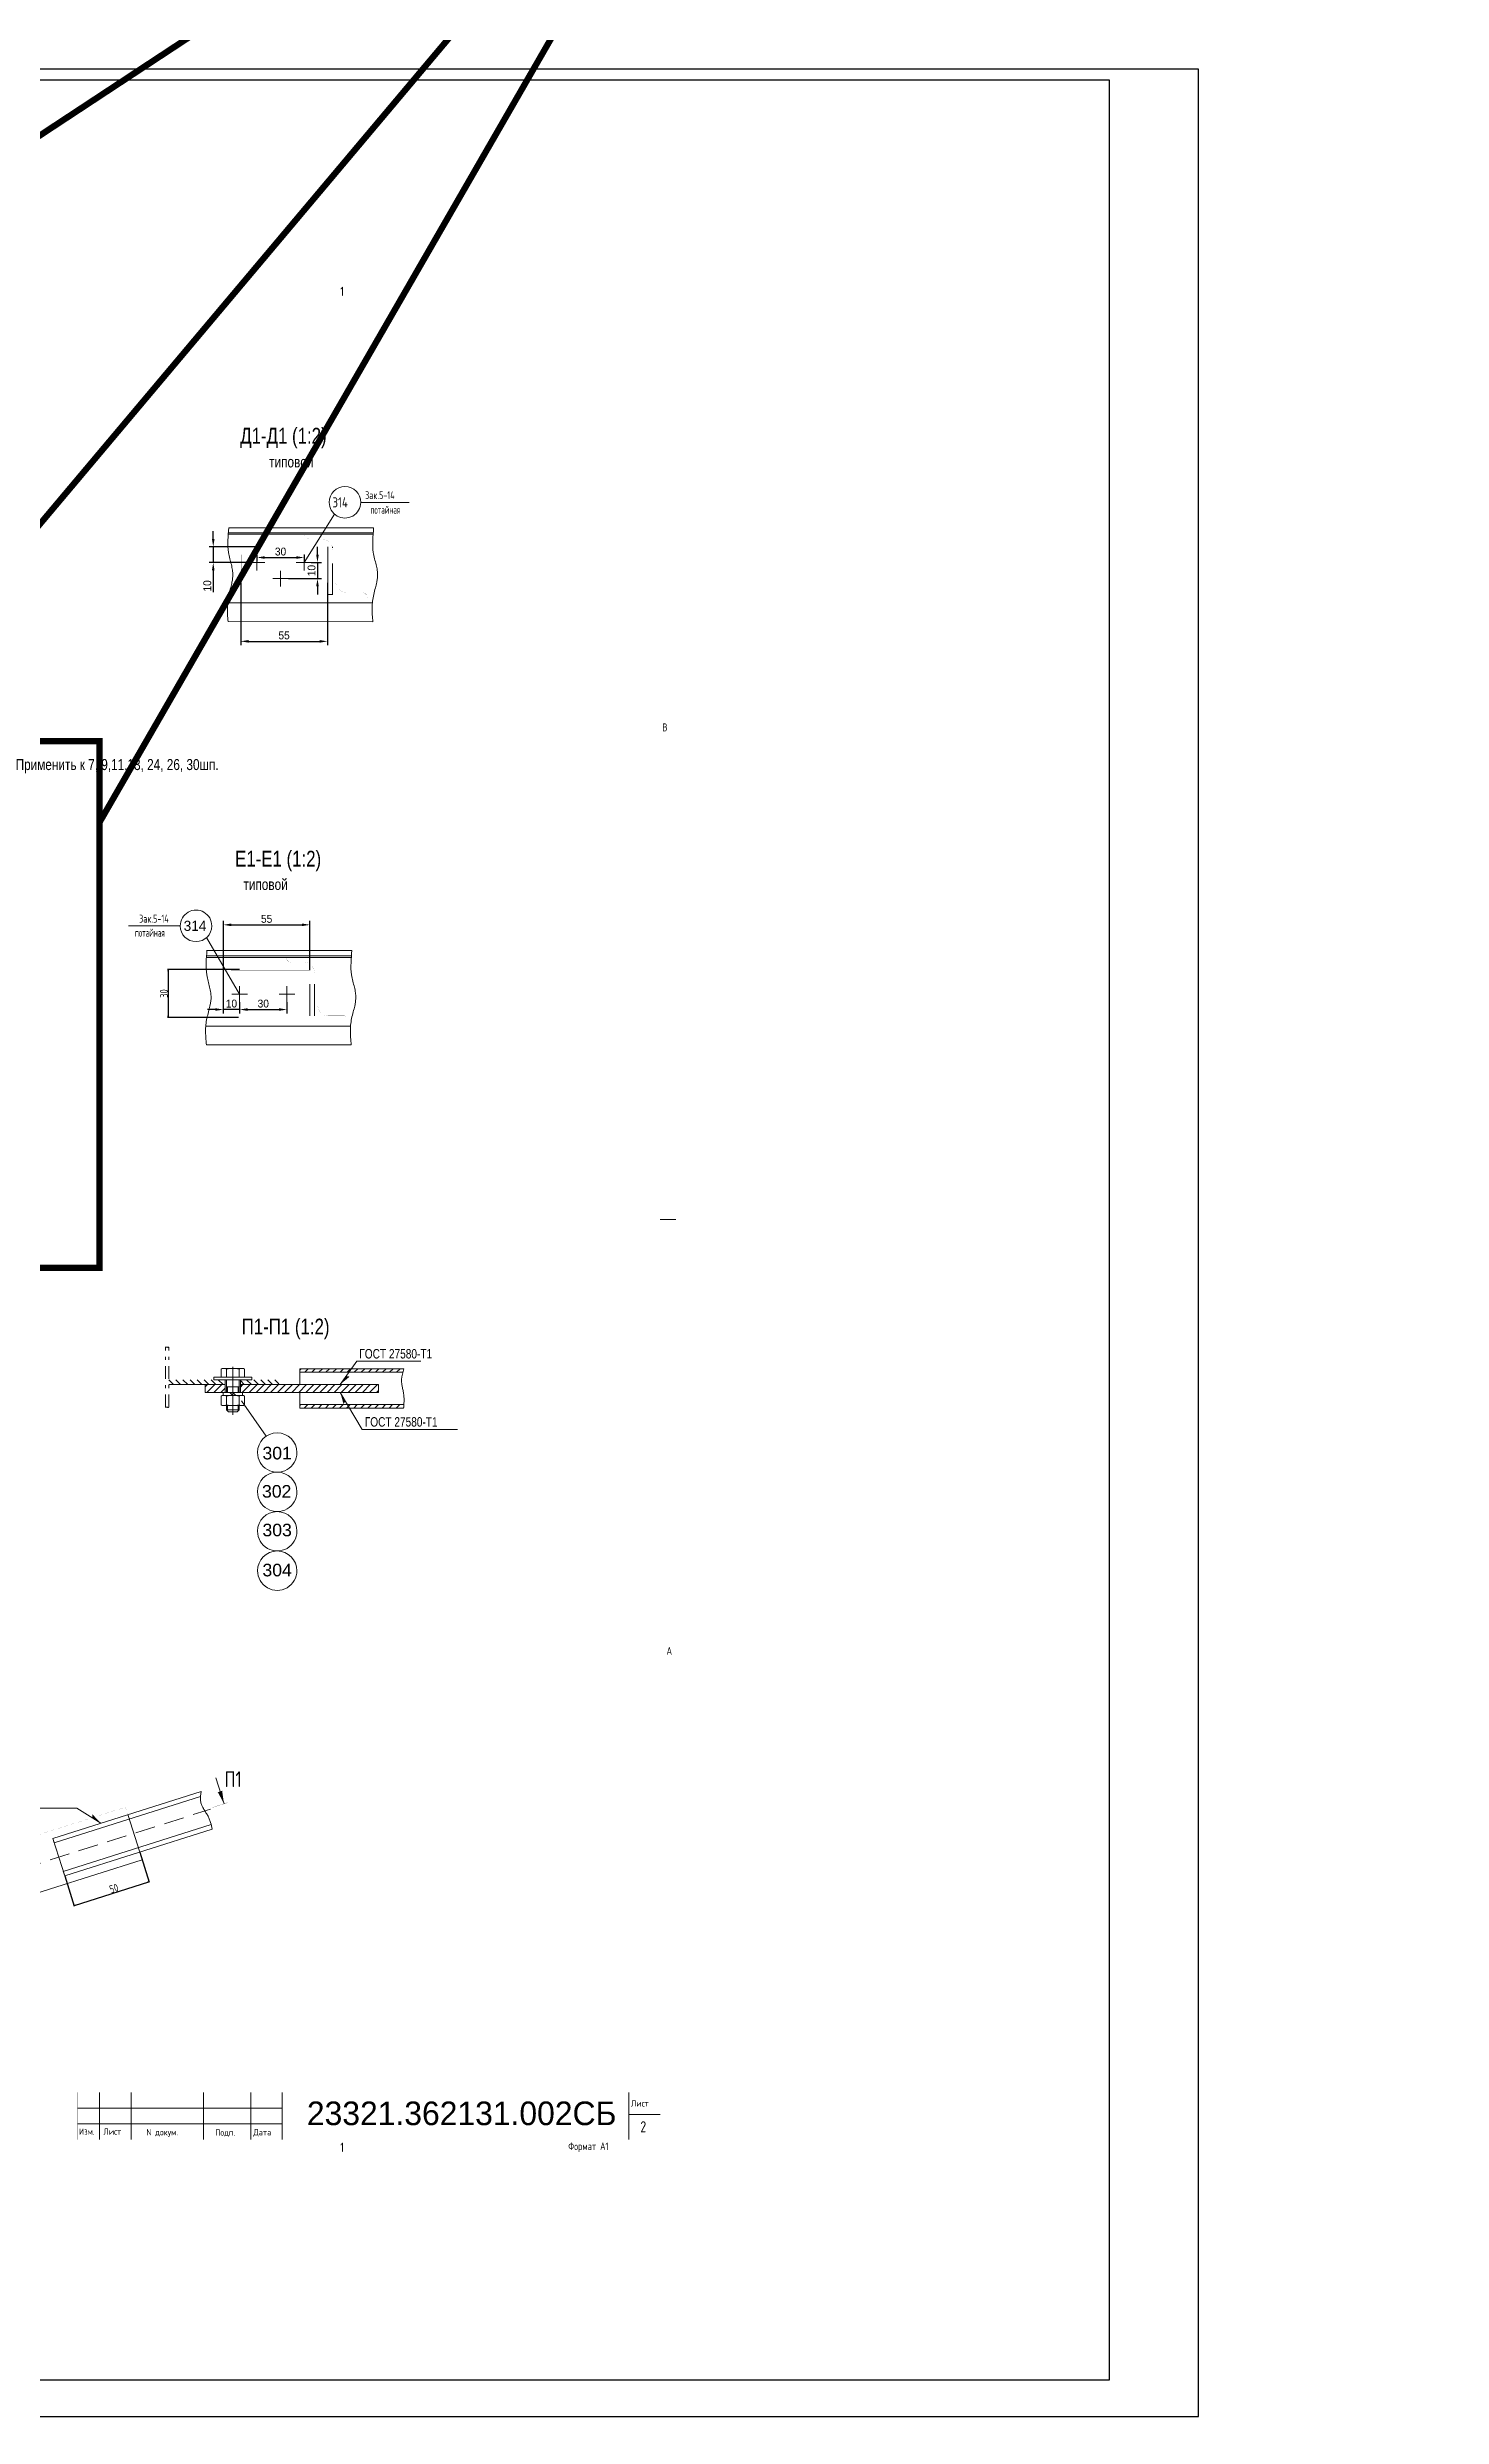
# Model space of a CAD drawing. Header units: millimetres. Extents: x 42007 to 66896, y -556 to 10827.
# Drawn here: x 62469 to 66896, y -556 to 6963 of the extents above; entities that cross this region are included whole.
import ezdxf
from ezdxf.enums import TextEntityAlignment as Align

# ---------------------------------------------------------------- set-up
doc = ezdxf.new("R2010")
doc.units = ezdxf.units.MM
for name, pattern in [('K5LT32769', [0]), ('K5LT32775', [0]), ('K5LT32781', [90, 40, -20, 10, -20]), ('K5LT32782', [150, 100, -50]), ('K5LT32784', [95.25, 63.5, -31.75]), ('K5LT32786', [25.318241, 20.818241, -1.5, 1.5, -1.5]), ('K5LT32789', [0]), ('K5LT32790', [520, 450, -30, 10, -30]), ('K5LT_BASIC', [0]), ('K5LT_THIN', [0])]:
    doc.linetypes.add(name, pattern=pattern)
doc.layers.get('Defpoints').update_dxf_attribs({"color": 250})
doc.layers.add('pen_7', color=1, linetype='Continuous')
doc.layers.add('основные', color=250, linetype='Continuous', lineweight=20)
doc.styles.add('KDIMTEXTSTYLE', font='GOST_AU.SHX', dxfattribs={"width": 0.96, "oblique": 15, "height": 5})
doc.styles.add('KTEXTSTYLE', font='GOST_AU.SHX', dxfattribs={"width": 0.96, "height": 5})
doc.styles.add('style5', font='arial.ttf', dxfattribs={"height": 3})
doc.dimstyles.new('ISO-10', dxfattribs={"dimscale": 10, "dimtxt": 2.5, "dimasz": 2.5, "dimexe": 1.25, "dimexo": 0, "dimtad": 1, "dimdec": 0, "dimtxsty": 'Standard', "dimcen": 2.5, "dimclrd": 7, "dimclre": 7, "dimclrt": 6, "dimadec": 0, "dimazin": 0, "dimtfac": 1, "dimtdec": 0, "dimtmove": 0, "dimatfit": 3, "dimfxl": 0, "dimarcsym": 0})
doc.dimstyles.new('KDIMSTYLE (1.00)', dxfattribs={"dimtxt": 5, "dimasz": 1, "dimexe": 2, "dimexo": 0, "dimgap": 1, "dimtad": 1, "dimtxsty": 'KDIMTEXTSTYLE', "dimsah": 1, "dimcen": 0, "dimdle": 1, "dimadec": 0, "dimazin": 0, "dimtfac": 0.667, "dimtmove": 0, "dimatfit": 3, "dimfxl": 0, "dimtvp": 1, "dimtolj": 1, "dimtzin": 0, "dimarcsym": 0})

# ---------------------------------------------------------------- blocks, each defined once
blk = doc.blocks.new('*D433')
at = {"color": 7, "lineweight": -2, "transparency": 16777216}
for p, q in [((63027.8, 3933.4), (63027.8, 3897)), ((63079.9, 3933.4), (63079.9, 3897)), ((63002.8, 3909.5), (62977.8, 3909.5)), ((63079.9, 3909.5), (63027.8, 3909.5)), ((63104.9, 3909.5), (63129.9, 3909.5))]:
    blk.add_line(p, q, dxfattribs=at)
at = {"color": 7, "transparency": 16777216}
for points in [[(63002.8, 3913.7), (63002.8, 3905.4), (63027.8, 3909.5)], [(63104.9, 3913.7), (63104.9, 3905.4), (63079.9, 3909.5)]]:
    blk.add_solid(points, dxfattribs=at)
at = {"layer": 'Defpoints', "color": 0, "transparency": 16777216}
for p in [(63027.8, 3933.4), (63079.9, 3933.4), (63027.8, 3909.5)]:
    blk.add_point(p, dxfattribs=at)
at = {"color": 6, "transparency": 16777216, "insert": (63053.9, 3928.3), "char_height": 25, "attachment_point": 5}
blk.add_mtext('\\H25.0;\\W0.965;\\Q0;\\H25.0;\\W0.965;\\Q0;\\Q0;10', dxfattribs=at)
blk = doc.blocks.new('*D434')
at = {"color": 7, "lineweight": -2, "transparency": 16777216}
for p, q in [((63079.9, 3926.8), (63079.9, 3897)), ((63229.9, 3933.4), (63229.9, 3897)), ((63104.9, 3909.5), (63204.9, 3909.5))]:
    blk.add_line(p, q, dxfattribs=at)
at = {"color": 7, "transparency": 16777216}
for points in [[(63104.9, 3913.7), (63104.9, 3905.4), (63079.9, 3909.5)], [(63204.9, 3913.7), (63204.9, 3905.4), (63229.9, 3909.5)]]:
    blk.add_solid(points, dxfattribs=at)
at = {"layer": 'Defpoints', "color": 0, "transparency": 16777216}
for p in [(63079.9, 3926.8), (63229.9, 3933.4), (63229.9, 3909.5)]:
    blk.add_point(p, dxfattribs=at)
at = {"color": 6, "transparency": 16777216, "insert": (63154.9, 3928.3), "char_height": 25, "attachment_point": 5}
blk.add_mtext('\\H25.0;\\W0.965;\\Q0;\\H25.0;\\W0.965;\\Q0;\\Q0;30', dxfattribs=at)
blk = doc.blocks.new('KDIMARROW_01')
blk.add_hatch(color=0).paths.add_polyline_path([(0, 0), (-5, 0.7), (-4.5, 0), (-5, -0.7)])
at = {"color": 0, "linetype": 'K5LT_THIN', "lineweight": 13}
for p, q in [((-4.5, 0), (-5, 0.7)), ((-5, 0.7), (0, 0)), ((0, 0), (-5, -0.7)), ((-5, -0.7), (-4.5, 0)), ((0, 0), (-1, 0))]:
    blk.add_line(p, q, dxfattribs=at)
blk = doc.blocks.new('*D442')
at = {"color": 0, "lineweight": -2, "transparency": 16777216}
for p, q in [((62762.8, 1235), (62793.1, 1139.4)), ((62524.5, 1159.5), (62554.8, 1063.9)), ((62555.1, 1066.1), (62791.5, 1141))]:
    blk.add_line(p, q, dxfattribs=at)
at = {"layer": 'Defpoints', "color": 0, "transparency": 16777216}
for p in [(62762.8, 1235), (62524.5, 1159.5), (62792.5, 1141.3)]:
    blk.add_point(p, dxfattribs=at)
at = {"color": 0, "lineweight": -2, "transparency": 16777216}
for p, rotation in [((62792.5, 1141.3), 17.57729643305069), ((62554.2, 1065.8), 197.5772964330507)]:
    blk.add_blockref('KDIMARROW_01', p, dxfattribs=dict(at, rotation=rotation))
at = {"color": 7, "transparency": 16777216, "insert": (62680.7, 1120.1), "char_height": 5, "attachment_point": 5, "rotation": 17.5773, "style": 'KDIMTEXTSTYLE'}
blk.add_mtext('\\A1;\\H25.0;\\W0.965;\\Q0;\\H25.0;\\W0.965;\\Q0;\\Q0;50', dxfattribs=at)
blk = doc.blocks.new('*D445')
at = {"color": 7, "lineweight": -2, "transparency": 16777216}
for p, q in [((62996.1, 5403.3), (62996.1, 5428.3)), ((63129, 5378.3), (62983.6, 5378.3)), ((62996.1, 5378.3), (62996.1, 5328.3)), ((63109.7, 5328.3), (62983.6, 5328.3)), ((62996.1, 5303.3), (62996.1, 5233.9))]:
    blk.add_line(p, q, dxfattribs=at)
at = {"color": 7, "transparency": 16777216}
for points in [[(62991.9, 5403.3), (63000.2, 5403.3), (62996.1, 5378.3)], [(62991.9, 5303.3), (63000.2, 5303.3), (62996.1, 5328.3)]]:
    blk.add_solid(points, dxfattribs=at)
at = {"layer": 'Defpoints', "color": 0, "transparency": 16777216}
for p in [(63129, 5378.3), (62996.1, 5328.3), (63109.7, 5328.3)]:
    blk.add_point(p, dxfattribs=at)
at = {"color": 6, "transparency": 16777216, "insert": (62977.3, 5254.2), "char_height": 25, "attachment_point": 5, "rotation": 90}
blk.add_mtext('\\H25.0;\\W0.965;\\Q0;\\H25.0;\\W0.965;\\Q0;\\Q0;10', dxfattribs=at)
blk = doc.blocks.new('*D446')
at = {"color": 7, "lineweight": -2, "transparency": 16777216}
for p, q in [((63134.7, 5353.3), (63134.7, 5331.8)), ((63159.7, 5344.3), (63259.7, 5344.3)), ((63284.7, 5353.3), (63284.7, 5331.8))]:
    blk.add_line(p, q, dxfattribs=at)
at = {"color": 7, "transparency": 16777216}
for points in [[(63159.7, 5348.4), (63159.7, 5340.1), (63134.7, 5344.3)], [(63259.7, 5348.4), (63259.7, 5340.1), (63284.7, 5344.3)]]:
    blk.add_solid(points, dxfattribs=at)
at = {"layer": 'Defpoints', "color": 0, "transparency": 16777216}
for p in [(63134.7, 5353.3), (63284.7, 5353.3), (63284.7, 5344.3)]:
    blk.add_point(p, dxfattribs=at)
at = {"color": 6, "transparency": 16777216, "insert": (63209.7, 5363), "char_height": 25, "attachment_point": 5}
blk.add_mtext('\\H25.0;\\W0.965;\\Q0;\\H25.0;\\W0.965;\\Q0;\\Q0;30', dxfattribs=at)
blk = doc.blocks.new('*D447')
at = {"color": 7, "lineweight": -2, "transparency": 16777216}
for p, q in [((63327, 5353.3), (63327, 5378.3)), ((63234.7, 5277.4), (63339.5, 5277.4)), ((63306.5, 5328.3), (63339.5, 5328.3)), ((63327, 5328.3), (63327, 5277.4)), ((63327, 5252.4), (63327, 5227.4))]:
    blk.add_line(p, q, dxfattribs=at)
at = {"color": 7, "transparency": 16777216}
for points in [[(63322.8, 5353.3), (63331.1, 5353.3), (63327, 5328.3)], [(63322.8, 5252.4), (63331.1, 5252.4), (63327, 5277.4)]]:
    blk.add_solid(points, dxfattribs=at)
at = {"layer": 'Defpoints', "color": 0, "transparency": 16777216}
for p in [(63234.7, 5277.4), (63306.5, 5328.3), (63327, 5277.4)]:
    blk.add_point(p, dxfattribs=at)
at = {"color": 6, "transparency": 16777216, "insert": (63308.2, 5302.8), "char_height": 25, "attachment_point": 5, "rotation": 90}
blk.add_mtext('\\H25.0;\\W0.965;\\Q0;\\H25.0;\\W0.965;\\Q0;\\Q0;10', dxfattribs=at)
blk = doc.blocks.new('*D450')
at = {"color": 7, "lineweight": -2, "transparency": 16777216}
for p, q in [((63083.2, 5263.8), (63083.2, 5065.7)), ((63358.6, 5263.8), (63358.6, 5065.7)), ((63108.2, 5078.2), (63333.6, 5078.2))]:
    blk.add_line(p, q, dxfattribs=at)
at = {"color": 7, "transparency": 16777216}
for points in [[(63108.2, 5082.4), (63108.2, 5074), (63083.2, 5078.2)], [(63333.6, 5082.4), (63333.6, 5074), (63358.6, 5078.2)]]:
    blk.add_solid(points, dxfattribs=at)
at = {"layer": 'Defpoints', "color": 0, "transparency": 16777216}
for p in [(63083.2, 5263.8), (63358.6, 5263.8), (63358.6, 5078.2)]:
    blk.add_point(p, dxfattribs=at)
at = {"color": 6, "transparency": 16777216, "insert": (63220.9, 5097), "char_height": 25, "attachment_point": 5}
blk.add_mtext('\\H25.0;\\W0.965;\\Q0;\\Q0;55\\H25.0;\\W0.965;\\Q0;', dxfattribs=at)
blk = doc.blocks.new('*D451')
at = {"color": 7, "lineweight": -2, "transparency": 16777216}
for p, q in [((63028.3, 3934.5), (63028.3, 4190.9)), ((63053.3, 4178.4), (63277.8, 4178.4)), ((63302.8, 4034.2), (63302.8, 4190.9))]:
    blk.add_line(p, q, dxfattribs=at)
at = {"color": 7, "transparency": 16777216}
for points in [[(63053.3, 4182.6), (63053.3, 4174.3), (63028.3, 4178.4)], [(63277.8, 4182.6), (63277.8, 4174.3), (63302.8, 4178.4)]]:
    blk.add_solid(points, dxfattribs=at)
at = {"layer": 'Defpoints', "color": 0, "transparency": 16777216}
for p in [(63302.8, 4178.4), (63302.8, 4034.2), (63028.3, 3934.5)]:
    blk.add_point(p, dxfattribs=at)
at = {"color": 6, "transparency": 16777216, "insert": (63165.5, 4197.2), "char_height": 25, "attachment_point": 5}
blk.add_mtext('\\H25.0;\\W0.965;\\Q0;\\Q0;55\\H25.0;\\W0.965;\\Q0;', dxfattribs=at)
blk = doc.blocks.new('*D452')
at = {"color": 0, "lineweight": -2, "transparency": 16777216}
for p, q in [((63079.5, 4036.4), (62850.9, 4036.4)), ((62852.9, 4035.4), (62852.9, 3885.1)), ((63076.3, 3884.1), (62850.9, 3884.1))]:
    blk.add_line(p, q, dxfattribs=at)
at = {"layer": 'Defpoints', "color": 0, "transparency": 16777216}
for p in [(63079.5, 4036.4), (62852.9, 3884.1), (63076.3, 3884.1)]:
    blk.add_point(p, dxfattribs=at)
at = {"color": 0, "lineweight": -2, "transparency": 16777216}
for p, rotation in [((62852.9, 4036.4), 90), ((62852.9, 3884.1), 270)]:
    blk.add_blockref('KDIMARROW_01', p, dxfattribs=dict(at, rotation=rotation))
at = {"color": 7, "transparency": 16777216, "insert": (62839.4, 3960.3), "char_height": 5, "attachment_point": 5, "rotation": 90, "style": 'KDIMTEXTSTYLE'}
blk.add_mtext('\\A1;\\H25.0;\\W0.965;\\Q0;\\Q0;30\\H25.0;\\W0.965;\\Q0;', dxfattribs=at)

msp = doc.modelspace()

# ---------------------------------------------------------------- hatches: boundary and pattern name
h = msp.add_hatch()
h.set_pattern_fill('', angle=90, style=0, pattern_type=0)
h.set_pattern_definition([(135, (51867.173, 3642.038), (-11.22532, -11.22532), [])])
h.paths.add_polyline_path([(63082.256, 2719.521), (63204.759, 2719.521), (63204.759, 2734.521), (63095.656, 2734.521), (63082.256, 2734.521)])
h.paths.add_polyline_path([(63034.256, 2719.521), (63034.256, 2734.521), (63020.856, 2734.521), (62854.935, 2734.521), (62854.935, 2719.521), (62970.772, 2719.521), (63007.04, 2719.521)])
h = msp.add_hatch()
h.set_pattern_fill('', angle=180, style=0, pattern_type=0)
h.set_pattern_definition([(225, (51867.173, 3642.038), (11.22532, -11.22532), [])])
h.paths.add_polyline_path([(63034.256, 2694.521), (63034.256, 2719.521), (63007.04, 2719.521), (62970.772, 2719.521), (62970.772, 2694.521), (63028.056, 2694.521)])
h.paths.add_polyline_path([(63270.763, 2719.521), (63204.759, 2719.521), (63082.256, 2719.521), (63082.256, 2694.521), (63088.456, 2694.521), (63270.763, 2694.521), (63520.754, 2694.521), (63520.754, 2719.521)])
h = msp.add_hatch()
h.set_pattern_fill('', style=0, pattern_type=0)
h.set_pattern_definition([(45, (51867.173, 3642.038), (-11.22532, 11.22532), [])])
h.paths.add_polyline_path([(63270.763, 2644.521), (63600.53, 2644.521), (63601.272, 2655.771), (63270.763, 2655.771)])
h.paths.add_polyline_path([(63270.763, 2769.521), (63270.763, 2758.271), (63597.862, 2758.271), (63601.021, 2769.521)])
for points in [[(63417.966, 2746.387), (63429.153, 2744.441), (63399.31, 2719.846)], [(63415.997, 2666.7), (63409.678, 2657.266), (63399.31, 2694.521)], [(63010.584, 1425.529), (63024.357, 1429.893), (63030.133, 1388.99)], [(62611.386, 1343.861), (62612.64, 1355.146), (62639.026, 1326.875)]]:
    msp.add_hatch(color=7).paths.add_polyline_path(points)

# ---------------------------------------------------------------- linework, layer by layer
at = {"color": 7, "linetype": 'K5LT32769', "lineweight": 18}
for p, q in [((63618.239, 5519.277), (63464.157, 5519.277)), ((63043.491, 5418.134), (63113.768, 5418.134)), ((63043.861, 5423.063), (63115.85, 5423.063)), ((63045.144, 5438.062), (63115.85, 5438.062)), ((63113.768, 5423.134), (63503.438, 5423.134)), ((63113.768, 5418.134), (63503.062, 5418.134)), ((63115.85, 5438.062), (63477.217, 5438.062)), ((63115.85, 5423.063), (63477.217, 5423.063)), ((63380.802, 5482.029), (63284.742, 5328.316)), ((63477.217, 5438.062), (63504.715, 5438.062)), ((63477.217, 5423.063), (63503.433, 5423.063)), ((63124.742, 5378.316), (63109.742, 5378.316)), ((63134.742, 5353.316), (63134.742, 5303.316)), ((63284.742, 5353.316), (63284.742, 5303.316)), ((63359.742, 5227.374), (63359.742, 5378.135)), ((63159.742, 5328.316), (63109.742, 5328.316)), ((63234.742, 5277.374), (63184.742, 5277.374)), ((63209.742, 5302.374), (63209.742, 5252.374)), ((63309.742, 5328.316), (63259.742, 5328.316)), ((63501.116, 5200.655), (63041.548, 5200.684)), ((63359.742, 5227.374), (63374.742, 5227.374)), ((63502.61, 5140.654), (63043.086, 5140.684)), ((62727.115, 4175.129), (62891.422, 4175.129)), ((62974.776, 4137.88), (63079.927, 3958.394)), ((62974.316, 4074.57), (63434.214, 4074.57)), ((62974.658, 4079.499), (63434.59, 4079.499)), ((62974.663, 4079.57), (63434.596, 4079.57)), ((63436.14, 4097.07), (62976.083, 4097.07)), ((63434.214, 4074.57), (63281.072, 4074.57)), ((63104.927, 3958.394), (63054.927, 3958.394)), ((63079.927, 3983.394), (63079.927, 3933.394)), ((63254.927, 3958.394), (63204.927, 3958.394)), ((63229.927, 3983.394), (63229.927, 3933.394)), ((63431.89, 3857.07), (62972.295, 3857.07)), ((63434.157, 3797.07), (62974.195, 3797.07)), ((64415.031, 3242.675), (64465.031, 3242.675)), ((63451.551, 2793.327), (63399.31, 2719.846)), ((63451.551, 2793.327), (63655.56, 2793.327)), ((62854.935, 2719.521), (63034.256, 2719.521)), ((62970.772, 2694.54), (62970.772, 2719.521)), ((62998.256, 2742.521), (63118.256, 2742.521)), ((62998.256, 2742.521), (62998.256, 2734.521)), ((62998.256, 2734.521), (63118.256, 2734.521)), ((63007.04, 2719.521), (63034.256, 2719.521)), ((63024.256, 2770.521), (63020.856, 2768.558)), ((63020.856, 2742.521), (63020.856, 2768.558)), ((63024.256, 2770.521), (63092.256, 2770.521)), ((63034.256, 2694.521), (63034.256, 2734.521)), ((63038.256, 2694.521), (63038.256, 2734.521)), ((63078.256, 2712.218), (63038.256, 2712.218)), ((63038.626, 2742.521), (63038.626, 2768.558)), ((63041.504, 2694.521), (63041.504, 2712.218)), ((63058.258, 2775.997), (63058.25, 2623.618)), ((63075.008, 2694.521), (63075.008, 2712.218)), ((63077.886, 2742.521), (63077.886, 2768.558)), ((63078.256, 2694.521), (63078.256, 2734.521)), ((63082.256, 2694.521), (63082.256, 2734.521)), ((63082.256, 2719.521), (63204.759, 2719.521)), ((63082.256, 2719.521), (63520.754, 2719.521)), ((63092.256, 2770.521), (63095.656, 2768.558)), ((63095.656, 2768.558), (63095.656, 2742.521)), ((63118.256, 2742.521), (63118.256, 2734.521)), ((63270.763, 2769.521), (63270.763, 2719.521)), ((63270.763, 2769.521), (63601.021, 2769.521)), ((63270.763, 2758.271), (63597.862, 2758.271)), ((63520.754, 2719.521), (63520.754, 2694.521)), ((62970.772, 2694.521), (63520.754, 2694.521)), ((63024.256, 2684.521), (63020.856, 2682.558)), ((63020.856, 2654.484), (63020.856, 2682.558)), ((63024.256, 2652.521), (63020.856, 2654.484)), ((63024.256, 2684.521), (63092.256, 2684.521)), ((63092.256, 2652.521), (63024.256, 2652.521)), ((63028.056, 2684.521), (63028.056, 2694.521)), ((63088.456, 2684.521), (63028.056, 2684.521)), ((63038.256, 2638.521), (63038.256, 2652.521)), ((63044.256, 2632.521), (63038.256, 2638.521)), ((63078.256, 2638.521), (63038.256, 2638.521)), ((63038.626, 2682.558), (63038.626, 2654.484)), ((63041.504, 2635.273), (63041.504, 2652.521)), ((63044.256, 2632.521), (63072.256, 2632.521)), ((63048.256, 2694.521), (63058.256, 2684.521)), ((63058.256, 2694.521), (63068.256, 2684.521)), ((63078.256, 2638.521), (63072.256, 2632.521)), ((63075.008, 2635.273), (63075.008, 2652.521)), ((63077.886, 2682.558), (63077.886, 2654.484)), ((63078.256, 2638.521), (63078.256, 2652.521)), ((63086.11, 2667.178), (63164.247, 2555.326)), ((63088.456, 2694.521), (63088.456, 2684.521)), ((63092.256, 2684.521), (63095.656, 2682.558)), ((63092.256, 2652.521), (63095.656, 2654.484)), ((63095.656, 2682.558), (63095.656, 2654.484)), ((63270.763, 2694.521), (63270.763, 2644.521)), ((63270.763, 2655.771), (63601.272, 2655.771)), ((63270.763, 2644.521), (63600.53, 2644.521)), ((63468.901, 2577.074), (63399.31, 2694.521)), ((63468.901, 2577.074), (63771.5, 2577.074)), ((63030.365, 1388.558), (63004.359, 1470.634)), ((62190.909, 1374.491), (62562.467, 1374.491)), ((62486.764, 1278.641), (62957.218, 1427.673)), ((62562.467, 1374.491), (62639.026, 1326.875)), ((62486.764, 1278.641), (62524.511, 1159.477)), ((62486.764, 1278.641), (62491.294, 1264.341)), ((62486.764, 1278.641), (62524.511, 1159.477)), ((62993.028, 1307.895), (62524.511, 1159.477)), ((62993.028, 1307.895), (62524.511, 1159.477)), ((62524.513, 1159.477), (62993.028, 1307.895)), ((62329.471, 1071.488), (62770.378, 1211.132)), ((62770.378, 1211.132), (62762.827, 1234.971)), ((62524.513, 1159.477), (62519.983, 1173.777))]:
    msp.add_line(p, q, dxfattribs=at)
at = {"color": 7, "linetype": 'K5LT32782', "lineweight": 18}
for p, q in [((63043.867, 5423.134), (63113.768, 5423.134)), ((63374.742, 5225.495), (63374.742, 5378.135)), ((63302.794, 3889.57), (63302.794, 4034.571)), ((63317.794, 3889.57), (63317.794, 4034.571))]:
    msp.add_line(p, q, dxfattribs=at)
at = {"color": 7, "linetype": 'K5LT32781', "lineweight": 18}
for p, q in [((62844.935, 2647.35), (62844.935, 2837.905)), ((62854.935, 2647.307), (62854.935, 2837.863))]:
    msp.add_line(p, q, dxfattribs=at)
at = {"color": 7, "linetype": 'K5LT32784', "lineweight": 18}
msp.add_line((62205.48, 1123.954), (62987.589, 1371.765), dxfattribs=at)
at = {"color": 7, "linetype": 'K5LT32789', "lineweight": 18}
for p, q in [((62491.294, 1264.341), (62955.688, 1411.454)), ((62519.983, 1173.777), (62989.475, 1322.504))]:
    msp.add_line(p, q, dxfattribs=at)
at = {"color": 7, "linetype": 'K5LT32790', "lineweight": 18}
msp.add_line((62725.082, 1354.136), (62762.831, 1234.972), dxfattribs=at)
at = {"color": 1, "linetype": 'K5LT32775', "lineweight": 18, "true_color": 0xff0000}
for p, q in [((62635.031, 472.675), (62635.031, 322.675)), ((62735.031, 322.675), (62735.031, 472.675)), ((62965.031, 322.675), (62965.031, 472.675)), ((63115.031, 322.675), (63115.031, 472.675)), ((63215.031, 322.675), (63215.031, 472.675)), ((64315.031, 322.675), (64315.031, 472.675)), ((63215.031, 422.675), (62565.031, 422.675)), ((64415.031, 402.675), (64315.031, 402.675)), ((63215.031, 372.675), (62565.031, 372.675))]:
    msp.add_line(p, q, dxfattribs=at)
at = {"color": 1, "const_width": 20}
for points in [[(59298.165, 4612.126), (64774.641, 8216.816), (62270.112, 5241.637)], [(62634.9, 4503.537), (64774.641, 8216.816), (66885.7, 8116.289)]]:
    msp.add_lwpolyline(points, dxfattribs=at)
at = {"color": 2}
for points in [[(42007.102, -556.488), (66124.1, -556.488), (66124.1, 6894.349), (42007.102, 6894.349)], [(42239.188, -439.554), (65841.366, -439.554), (65841.366, 6859.821), (42239.188, 6859.821)]]:
    msp.add_lwpolyline(points, close=True, dxfattribs=at)
at = {"color": 7, "linetype": 'K5LT32769', "const_width": 0.18}
msp.add_lwpolyline([(56055.031, 272.675), (64465.031, 272.675), (64465.031, 6212.675), (56055.031, 6212.675)], close=True, dxfattribs=at)
at = {"color": 1, "linetype": 'K5LT32775', "true_color": 0xff0000, "const_width": 0.18}
msp.add_lwpolyline([(56255.031, 6162.675), (64415.031, 6162.675), (64415.031, 322.675), (56255.031, 322.675)], close=True, dxfattribs=at)
at = {"color": 7, "linetype": 'K5LT32786', "const_width": 0.18}
for points in [[(63384.742, 5418.134), (63384.742, 5265.634), (63387.216, 5253.197), (63394.261, 5242.653), (63404.806, 5235.608), (63417.242, 5233.134), (63469.742, 5233.134), (63477.242, 5231.124), (63482.733, 5225.634), (63484.742, 5218.134), (63374.742, 5218.134), (63374.742, 5370.634), (63372.269, 5383.071), (63365.223, 5393.615), (63354.679, 5400.66), (63342.242, 5403.134), (63299.742, 5403.134), (63292.242, 5405.143), (63286.752, 5410.634), (63284.742, 5418.134), (63384.742, 5418.134)], [(63327.794, 4074.57), (63327.794, 3922.07), (63330.267, 3909.633), (63337.313, 3899.089), (63347.858, 3892.044), (63360.294, 3889.57), (63412.794, 3889.57), (63420.294, 3887.561), (63425.785, 3882.07), (63427.794, 3874.57), (63317.794, 3874.57), (63317.794, 4027.07), (63315.321, 4039.507), (63308.275, 4050.051), (63297.731, 4057.096), (63285.294, 4059.57), (63242.794, 4059.57), (63235.294, 4061.58), (63229.804, 4067.07), (63227.794, 4074.57), (63327.794, 4074.57)]]:
    msp.add_lwpolyline(points, dxfattribs=at)
at = {"color": 7, "linetype": 'K5LT32769', "const_width": 0.18}
for points in [[(63084.742, 5252.374), (63084.742, 5353.316), (63109.742, 5378.316), (63359.742, 5378.316), (63359.742, 5227.374), (63109.742, 5227.374), (63084.742, 5252.374)], [(63027.794, 3908.611), (63027.794, 4009.553), (63052.794, 4034.553), (63302.794, 4034.553), (63302.794, 3883.611), (63052.794, 3883.611), (63027.794, 3908.611)], [(63034.256, 2719.521), (62854.935, 2719.521), (62854.935, 2734.521), (63204.759, 2734.521), (63204.759, 2719.521), (63082.256, 2719.521)], [(62725.082, 1354.136), (62717.526, 1377.99), (62276.629, 1238.294)], [(62508.203, 1401.888), (62550.108, 1401.888), (62550.108, 1383.993), (62508.203, 1383.993)]]:
    msp.add_lwpolyline(points, dxfattribs=at)
at = {"color": 1, "const_width": 20}
msp.add_lwpolyline([(60437.38, 4761.679), (62634.9, 4761.679), (62634.9, 3089.269), (60437.38, 3089.269)], close=True, dxfattribs=at)
at = {"color": 5, "linetype": 'K5LT_BASIC', "true_color": 0x0000ff, "const_width": 0.6}
msp.add_lwpolyline([(63041.764, 1392.17), (62993.641, 1376.922)], dxfattribs=at)
at = {"color": 1, "linetype": 'K5LT32775', "true_color": 0xff0000, "const_width": 0.18}
msp.add_lwpolyline([(62565.031, 322.675), (62565.031, 472.675), (64415.031, 472.675)], dxfattribs=at)
at = {"color": 7, "linetype": 'K5LT32769', "lineweight": 18}
for centre, radius, start, end in [((63414.157, 5519.278), 50, 0, 179.9999771), ((63414.157, 5519.278), 50, 179.9999771, 0), ((62941.422, 4175.129), 50, 0, 180.0000538), ((62941.422, 4175.129), 50, 180.0000538, 0), ((63029.741, 2749.652), 20.89, 64.8288009, 115.1711991), ((63058.256, 2671.39), 99.131, 78.5788137, 101.4211863), ((63086.771, 2749.652), 20.89, 64.8288009, 115.1711991), ((63029.741, 2663.652), 20.89, 64.8288009, 115.1711991), ((63029.741, 2673.39), 20.89, 244.8288009, 295.1711991), ((63058.256, 2585.39), 99.131, 78.5788137, 101.4211863), ((63058.256, 2751.652), 99.131, 258.5788137, 281.4211863), ((63086.771, 2663.652), 20.89, 64.8288009, 115.1711991), ((63086.771, 2673.39), 20.89, 244.8288009, 295.1711991), ((63199.183, 2503.502), 62.5, 0, 179.9999771), ((63199.183, 2503.502), 62.5, 179.9999771, 0), ((63199.183, 2378.502), 62.5, 0, 179.9999771), ((63199.183, 2378.502), 62.5, 179.9999771, 0), ((63199.183, 2253.502), 62.5, 0, 179.9999771), ((63199.183, 2253.502), 62.5, 179.9999771, 0), ((63199.183, 2128.502), 62.5, 0, 179.9999771), ((63199.183, 2128.502), 62.5, 179.9999771, 0)]:
    msp.add_arc(centre, radius, start, end, dxfattribs=at)
for points, knots in [([(63045.144, 5438.062), (63043.188, 5412.62), (63039.95, 5379.078), (63048.475, 5340.768), (63053.589, 5322.143), (63057.297, 5305.276), (63058.496, 5290.875), (63057.701, 5278.304), (63055.43, 5264.51), (63051.245, 5247.7), (63045.913, 5228.375), (63041.837, 5207.913), (63040.062, 5178.538), (63041.835, 5156.181), (63043.086, 5140.684)], [0, 0, 0, 0, 3.6233207, 4.5635864, 5.471023, 6.32217453, 6.97026638, 7.48159179, 8.07750795, 8.92002892, 9.89913738, 10.8780226, 11.82604791, 14, 14, 14, 14]), ([(63505.166, 5438.062), (63503.043, 5412.714), (63499.55, 5379.124), (63508.049, 5340.623), (63513.227, 5321.799), (63516.913, 5304.903), (63518.066, 5290.606), (63517.256, 5278.093), (63514.936, 5264.083), (63510.629, 5246.948), (63505.167, 5227.169), (63501.22, 5206.435), (63499.676, 5177.251), (63501.425, 5155.241), (63502.657, 5140.072)], [0, 0, 0, 0, 3.60494729, 4.5618851, 5.48365663, 6.32747398, 6.96666654, 7.47530664, 8.07120411, 8.94328041, 9.93569629, 10.93145314, 11.87689081, 14, 14, 14, 14]), ([(62976.133, 4097.656), (62974.165, 4072.061), (62970.892, 4038.324), (62979.456, 3999.809), (62984.584, 3981.125), (62988.292, 3964.23), (62989.485, 3949.811), (62988.685, 3937.215), (62986.408, 3923.384), (62982.209, 3906.518), (62976.853, 3887.109), (62972.76, 3866.51), (62970.925, 3836.343), (62972.834, 3813.238), (62974.195, 3797.07)], [0, 0, 0, 0, 3.60637657, 4.54147563, 5.4417067, 6.28490376, 6.92637836, 7.43343457, 8.02514179, 8.86070359, 9.8331476, 10.80792109, 11.75502338, 14, 14, 14, 14]), ([(63436.154, 4097.221), (63434.029, 4071.843), (63430.524, 4038.219), (63439.026, 3999.685), (63444.207, 3980.858), (63447.897, 3963.959), (63449.054, 3949.663), (63448.245, 3937.158), (63445.929, 3923.166), (63441.629, 3906.058), (63436.182, 3886.329), (63432.255, 3865.732), (63430.674, 3835.825), (63432.703, 3813.066), (63434.157, 3797.07)], [0, 0, 0, 0, 3.58323746, 4.53362523, 5.44887389, 6.28672004, 6.921515, 7.42617002, 8.01688013, 8.88131237, 9.86507149, 10.84944054, 11.77459476, 14, 14, 14, 14]), ([(62843.481, 2837.53), (62844.762, 2837.874), (62846.387, 2838.32), (62848.303, 2838.267), (62849.188, 2838.122), (62850.109, 2837.877), (62851.085, 2837.597), (62851.974, 2837.407), (62852.684, 2837.353), (62853.226, 2837.388), (62853.746, 2837.482), (62854.468, 2837.683), (62855.018, 2837.893), (62855.375, 2838.028)], [0, 0, 0, 0, 4.30536069, 5.27136879, 6.12428053, 7.17574727, 8.32584347, 9.38092881, 10.08293559, 10.60079602, 11.11648047, 11.77615359, 13, 13, 13, 13]), ([(63601.021, 2769.521), (63597.928, 2758.418), (63593.551, 2744.192), (63593.802, 2726.892), (63595.047, 2717.437), (63597.35, 2706.462), (63600.237, 2693.617), (63601.807, 2679.591), (63601.825, 2663.077), (63601.011, 2651.356), (63600.53, 2644.521)], [0, 0, 0, 0, 2.77608566, 3.42917441, 4.09324014, 5.03483777, 6.08822825, 7.21398057, 8.37474113, 10, 10, 10, 10]), ([(62843.481, 2646.974), (62844.762, 2647.318), (62846.387, 2647.764), (62848.303, 2647.711), (62849.188, 2647.566), (62850.109, 2647.321), (62851.085, 2647.041), (62851.974, 2646.851), (62852.684, 2646.797), (62853.226, 2646.832), (62853.746, 2646.926), (62854.468, 2647.127), (62855.018, 2647.337), (62855.375, 2647.472)], [0, 0, 0, 0, 4.30536069, 5.27136879, 6.12428053, 7.17574727, 8.32584347, 9.38092881, 10.08293559, 10.60079602, 11.11648047, 11.77615359, 13, 13, 13, 13]), ([(62957.218, 1427.673), (62956.165, 1417.885), (62954.542, 1405.515), (62956.916, 1391.699), (62958.697, 1385.938), (62961.246, 1379.951), (62965.401, 1372.229), (62971.322, 1362.908), (62978.149, 1352.244), (62983.653, 1341.043), (62988.757, 1326.246), (62991.34, 1315.175), (62993.028, 1307.895)], [0, 0, 0, 0, 2.80575441, 3.41977288, 3.93165216, 4.49869087, 5.24746662, 6.39543921, 7.60425715, 8.80621781, 9.89692167, 12, 12, 12, 12])]:
    msp.add_open_spline(points, degree=3, knots=knots, dxfattribs=at)

# ---------------------------------------------------------------- texts
at = {"color": 7, "attachment_point": 1}
for s, insert, char_height, style in [('\\H3.5;\\W0.965;\\Q15;\\Q0;\\H30.00;{\\c16711935;1}', (63399.261, 6203.796), 3, 'KTEXTSTYLE'), ('\\H3.5;\\W0.965;\\Q15;\\Q0;\\W0.765;\\H50.00;Д1-Д1 (1:2)', (63081.676, 5755.929), 2.4, 'style5'), ('\\H3.5;\\W0.965;\\Q15;\\Q0;\\W0.765;\\H35.00;типовой', (63173.457, 5665.231), 2.4, 'style5'), ('\\H3.5;\\W0.965;\\Q15;\\Q0;\\H32.00;314', (63374.643, 5535.421), 2.5, 'KTEXTSTYLE'), ('\\H3.5;\\W0.965;\\Q15;\\Q0;\\W0.765;\\H25.00;Зак.5-14', (63478.039, 5554.62), 2.5, 'KTEXTSTYLE'), ('\\H3.5;\\W0.965;\\Q15;\\Q0;\\W0.665;\\H25.00;потайная', (63495.299, 5508.278), 2.5, 'KTEXTSTYLE'), ('\\H3.5;\\W0.965;\\Q15;\\Q0;\\H25.00;{\\c16711935;B}', (64421.757, 4817.74), 3, 'KTEXTSTYLE'), ('{\\H14.58x;\\W0.765;Применить к 7, 9,11,13, 24, 26, 30шп.}', (62368.746, 4704.614), 2.4, 'style5'), ('\\H3.5;\\W0.965;\\Q15;\\Q0;\\W0.765;\\H50.00;Е1-Е1 (1:2)', (63065.408, 4413.447), 2.4, 'style5'), ('\\H3.5;\\W0.965;\\Q15;\\Q0;\\W0.765;\\H35.00;типовой', (63091.882, 4324.083), 2.4, 'style5'), ('\\H3.5;\\W0.965;\\Q15;\\Q0;\\W0.665;\\H25.00;потайная', (62747.534, 4165.935), 2.5, 'KTEXTSTYLE'), ('\\H3.5;\\W0.965;\\Q15;\\Q0;\\W0.765;\\H25.00;Зак.5-14', (62760.841, 4210.472), 2.5, 'KTEXTSTYLE'), ('\\H3.5;\\W0.965;\\Q15;\\Q0;\\W0.765;\\H50.00;П1-П1 (1:2)', (63086.439, 2928.353), 2.4, 'style5'), ('\\H3.5;\\W0.965;\\Q15;\\Q0;\\W0.765;\\H30.00;ГОСТ 27580-T1', (63459.787, 2832), 3, 'style5'), ('\\H3.5;\\W0.965;\\Q15;\\Q0;\\W0.765;\\H30.00;ГОСТ 27580-T1', (63477.137, 2615.747), 3, 'style5'), ('\\H3.5;\\W0.965;\\Q15;\\Q0;\\H25.00;{\\c16711935;A}', (64435.039, 1886.898), 3, 'KTEXTSTYLE'), ('\\H3.5;\\W0.965;\\Q15;\\Q0;\\H20.00;{\\c16711935;Лист}', (64322.159, 447.647), 3, 'KTEXTSTYLE'), ('\\H3.5;\\W0.965;\\Q15;\\Q0;\\H35.00;{\\c16711935;2}', (64351.928, 381), 3, 'KTEXTSTYLE'), ('\\H3.5;\\W0.965;\\Q15;\\Q0;\\H20.00;{\\c16711935;Изм.}', (62569.641, 358.014), 3, 'KTEXTSTYLE'), ('\\H3.5;\\W0.965;\\Q15;\\Q0;\\H20.00;{\\c16711935;Лист}', (62647.34, 358.014), 3, 'KTEXTSTYLE'), ('\\H3.5;\\W0.965;\\Q15;\\Q0;\\H20.00;{\\c16711935;N докум.}', (62783.727, 356.13), 3, 'KTEXTSTYLE'), ('\\H3.5;\\W0.965;\\Q15;\\Q0;\\H20.00;{\\c16711935;Подп.}', (63002.18, 355.222), 3, 'KTEXTSTYLE'), ('\\H3.5;\\W0.965;\\Q15;\\Q0;\\H20.00;{\\c16711935;Дата}', (63123.688, 356.13), 3, 'KTEXTSTYLE'), ('\\H3.5;\\W0.965;\\Q15;\\Q0;\\H30.00;{\\c16711935;1}', (63399.261, 313.251), 3, 'KTEXTSTYLE'), ('\\H3.5;\\W0.965;\\Q15;\\Q0;\\H24.00;{\\c16711935;Формат А1}', (64122.899, 313.599), 3, 'KTEXTSTYLE')]:
    msp.add_mtext(s, dxfattribs=dict(at, insert=insert, char_height=char_height, style=style))
at = {"color": 7, "insert": (63032.228, 1491.688), "char_height": 2.5, "attachment_point": 1, "rotation": 359.9998297, "style": 'KTEXTSTYLE'}
msp.add_mtext('\\H3.5;\\W0.965;\\Q15;\\Q0;\\H50.00;П1', dxfattribs=at)
at = {"layer": 'pen_7', "color": 2, "linetype": 'Continuous', "style": 'style5'}
for s, p in [('301', (63198.95, 2501.634)), ('302', (63197.469, 2380.357)), ('303', (63198.925, 2257.607)), ('304', (63198.95, 2130.475))]:
    msp.add_text(s, height=40, dxfattribs=at).set_placement(p, align=Align.MIDDLE_CENTER)
at = {"layer": 'pen_7', "color": 2, "linetype": 'Continuous', "insert": (62902.195, 4191.272), "char_height": 40, "attachment_point": 1, "style": 'style5'}
msp.add_mtext('\\H3.5;\\W0.965;\\Q15;\\Q0;\\H32.00;314', dxfattribs=at)
at = {"layer": 'основные', "color": 0, "style": 'style5', "width": 0.965}
for s, p in [('23321.362131.002', (63293.322, 368.623)), ('СБ', (64136.743, 368.623))]:
    msp.add_text(s, height=75, dxfattribs=at).set_placement(p)

# ---------------------------------------------------------------- dimensions: what is measured, and where the dimension line sits
at = {"color": 0}
for base, p1, p2, picture, middle in [((62996.062, 5328.316), (63129.007, 5378.316), (63109.742, 5328.316), '*D445', (62996.062, 5254.222)), ((63326.978, 5277.374), (63306.525, 5328.316), (63234.742, 5277.374), '*D447', (63326.978, 5302.845))]:
    dim = msp.add_linear_dim(base=base, p1=p1, p2=p2, angle=90, text='\\H25.0;\\W0.965;\\Q0;\\H25.0;\\W0.965;\\Q0;\\Q0;10', dimstyle='ISO-10', override={"dimfxl": 1.25}, dxfattribs=at)
    dim.commit()
    dim.dimension.update_dxf_attribs({"geometry": picture, "text_midpoint": middle, "dimtype": 160})
for base, p1, p2, text, picture, middle in [((63284.742, 5344.281), (63134.742, 5353.316), (63284.742, 5353.316), '\\H25.0;\\W0.965;\\Q0;\\H25.0;\\W0.965;\\Q0;\\Q0;30', '*D446', (63209.742, 5344.281)), ((63358.578, 5078.213), (63083.185, 5263.752), (63358.578, 5263.752), '\\H25.0;\\W0.965;\\Q0;\\Q0;55\\H25.0;\\W0.965;\\Q0;', '*D450', (63220.882, 5078.213)), ((63302.787, 4178.434), (63028.269, 3934.532), (63302.787, 4034.233), '\\H25.0;\\W0.965;\\Q0;\\Q0;55\\H25.0;\\W0.965;\\Q0;', '*D451', (63165.528, 4178.434)), ((63027.794, 3909.539), (63079.927, 3933.394), (63027.794, 3933.394), '\\H25.0;\\W0.965;\\Q0;\\H25.0;\\W0.965;\\Q0;\\Q0;10', '*D433', (63053.861, 3909.539)), ((63229.927, 3909.539), (63079.927, 3926.82), (63229.927, 3933.394), '\\H25.0;\\W0.965;\\Q0;\\H25.0;\\W0.965;\\Q0;\\Q0;30', '*D434', (63154.927, 3909.539))]:
    dim = msp.add_linear_dim(base=base, p1=p1, p2=p2, text=text, dimstyle='ISO-10', override={"dimfxl": 1.25}, dxfattribs=at)
    dim.commit()
    dim.dimension.update_dxf_attribs({"geometry": picture, "text_midpoint": middle, "dimtype": 160})
at = {"color": 7}
for base, p1, p2, angle, text, picture, middle, dimtype in [((62852.87, 3884.091), (63079.46, 4036.45), (63076.348, 3884.091), 90, '\\H25.0;\\W0.965;\\Q0;\\Q0;30\\H25.0;\\W0.965;\\Q0;', '*D452', (62852.87, 3960.27), 160), ((62792.492, 1141.328), (62524.513, 1159.477), (62762.827, 1234.971), 17.5772964, '\\H25.0;\\W0.965;\\Q0;\\H25.0;\\W0.965;\\Q0;\\Q0;50', '*D442', (62684.767, 1107.203), 161)]:
    dim = msp.add_linear_dim(base=base, p1=p1, p2=p2, angle=angle, text=text, dimstyle='KDIMSTYLE (1.00)', override={"dimexo": 0, "dimblk1": 'KDIMARROW_01', "dimblk2": 'KDIMARROW_01', "dimse1": 0, "dimse2": 0, "dimclrt": 7, "dimtolj": 1}, dxfattribs=at)
    dim.commit()
    dim.dimension.update_dxf_attribs({"geometry": picture, "text_midpoint": middle, "dimtype": dimtype})

doc.saveas('drawing.dxf')
